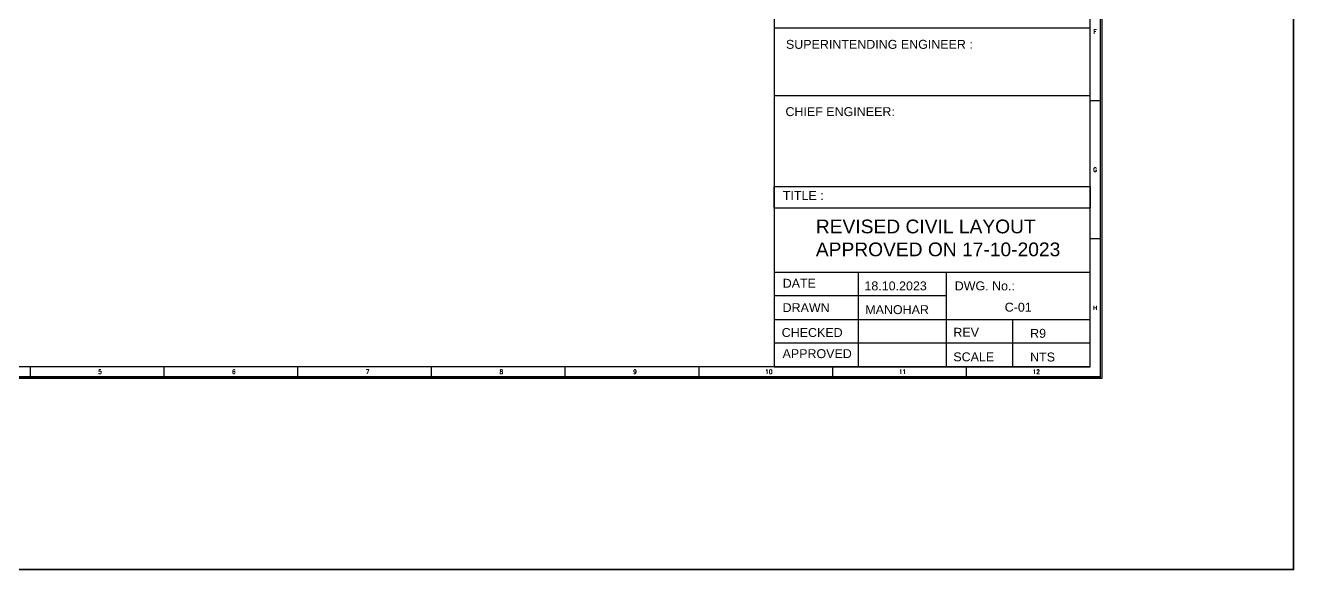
# Model space of a CAD drawing. Header units: millimetres. Extents: x 1448174 to 1599581, y -224422 to -106989.
# Drawn here: x 1473102 to 1514611, y -156413 to -138602 of the extents above; entities that cross this region are included whole.
import ezdxf
from ezdxf.enums import TextEntityAlignment as Align

# ---------------------------------------------------------------- set-up
doc = ezdxf.new("R2010")
doc.units = ezdxf.units.MM
doc.header["$LTSCALE"] = 600
doc.header["$MEASUREMENT"] = 0
doc.layers.add('AREA', color=193, linetype='Continuous', plot=False)
doc.layers.add('furniture', color=30, linetype='Continuous', lineweight=9)
doc.layers.add('P-Wall', color=1, linetype='Continuous', lineweight=35)
doc.layers.add('TITLE', color=7, linetype='Continuous')
doc.styles.add('ARIAL', font='arial.ttf')
doc.styles.add('ROMANS', font='romans.shx')

# ---------------------------------------------------------------- blocks, each defined once
blk = doc.blocks.new('A$C66962185')
at = {"layer": 'TITLE'}
for q in [(360.7, -140930.66), (2.14, -141176.03)]:
    blk.add_line((360.7, -141176.03), q, dxfattribs=at)
at = {"layer": 'TITLE', "color": 7}
for p, q in [((363, -141115.84), (360.7, -141115.84)), ((363, -141147.08), (360.7, -141147.08))]:
    blk.add_line(p, q, dxfattribs=at)
at = {"layer": 'TITLE', "color": 0}
for p, q in [((120.9, -141178.33), (120.9, -141176.03)), ((151.16, -141178.33), (151.16, -141176.03)), ((181.42, -141178.33), (181.42, -141176.03)), ((211.69, -141178.33), (211.69, -141176.03)), ((241.95, -141178.33), (241.95, -141176.03)), ((272.21, -141178.33), (272.21, -141176.03)), ((302.47, -141178.33), (302.47, -141176.03)), ((332.74, -141178.33), (332.74, -141176.03))]:
    blk.add_line(p, q, dxfattribs=at)
at = {"layer": 'TITLE', "color": 7, "const_width": 0.355}
blk.add_lwpolyline([(363, -140928.36), (363, -141178.33), (0, -141178.33), (0, -140928.36)], close=True, dxfattribs=at)
at = {"layer": 'TITLE', "color": 7, "style": 'ROMANS'}
for s, p in [('F', (361.83, -141100.19)), ('G', (361.83, -141131.44)), ('H', (361.83, -141162.68))]:
    blk.add_text(s, height=0.952, dxfattribs=at).set_placement(p, align=Align.MIDDLE)
at = {"layer": 'TITLE', "color": 0, "style": 'ROMANS'}
for s, p in [('5', (136.67, -141177.15)), ('6', (166.94, -141177.15)), ('7', (197.2, -141177.15)), ('8', (227.46, -141177.15)), ('9', (257.73, -141177.15)), ('10', (287.99, -141177.15)), ('11', (318.25, -141177.15)), ('12', (348.51, -141177.15))]:
    blk.add_text(s, height=0.952, dxfattribs=at).set_placement(p, align=Align.MIDDLE)

msp = doc.modelspace()

# ---------------------------------------------------------------- linework, layer by layer
at = {"ltscale": 2}
for p, q in [((1497610.0312, -138680.3307), (1507951.9839, -138680.3307)), ((1497610.0312, -140893.316), (1507951.9839, -140893.316)), ((1497610.0312, -146681.5889), (1507951.9839, -146681.5889)), ((1497610.0312, -149775.9264), (1507951.9839, -149775.9264))]:
    msp.add_line(p, q, dxfattribs=at)
for p, q in [((1500373.5557, -149775.9264), (1500373.5557, -146676.4297)), ((1503237.6358, -146676.4297), (1503237.6358, -149775.9264)), ((1503237.6358, -147451.4758), (1497610.0312, -147451.4758)), ((1497610.0312, -148226.5218), (1507951.9839, -148226.5218)), ((1505415.8926, -149775.9264), (1505415.8926, -148226.5218)), ((1507951.9839, -149001.2241), (1497610.0312, -149001.2241))]:
    msp.add_line(p, q)
at = {"layer": 'AREA'}
for points in [[(1455732.3205, -113906.4522), (1508329.0246, -113906.4522), (1508329.0246, -150152.9671), (1455732.3205, -150152.9671)], [(1455777.3205, -113951.4522), (1508284.0246, -113951.4522), (1508284.0246, -150107.9671), (1455777.3205, -150107.9671)]]:
    msp.add_lwpolyline(points, close=True, dxfattribs=at)
at = {"layer": 'P-Wall', "color": 30, "true_color": 0xf8991e}
msp.add_lwpolyline([(1448174.0104, -106989.2702), (1514611.3294, -106989.2702), (1514611.3294, -156412.5289), (1448174.0104, -156412.5289)], close=True, dxfattribs=at)
at = {"layer": 'TITLE'}
msp.add_line((1497610.0312, -114283.4929), (1497610.0312, -149775.9264), dxfattribs=at)
msp.add_lwpolyline([(1497610.0312, -143876.7871), (1507948.2212, -143876.7871), (1507948.2212, -144586.2708), (1497610.0312, -144586.2708)], close=True, dxfattribs=at)

# ---------------------------------------------------------------- block references
at = {"layer": 'TITLE', "xscale": 144.6465675549349, "yscale": 144.6465665108379, "zscale": 144.6465669265092}
msp.add_blockref('A$C66962185', (1455777.3205, 20270852.605), dxfattribs=at)

# ---------------------------------------------------------------- texts
at = {"layer": 'furniture', "color": 0, "lineweight": -3, "insert": (1498973.8494, -144957.3362), "char_height": 450, "attachment_point": 1, "style": 'ARIAL'}
msp.add_mtext_dynamic_manual_height_columns('REVISED CIVIL LAYOUT APPROVED ON 17-10-2023', width=8366.5, gutter_width=1375, heights=[1719.0935], dxfattribs=at)
at = {"layer": 'TITLE', "color": 7, "style": 'ARIAL'}
for s, p in [('TITLE :', (1497894.0902, -144315.8959)), ('18.10.2023', (1500563.9237, -147273.4535)), ('DWG. No.:', (1503519.2267, -147273.491)), ('MANOHAR', (1500591.0478, -148050.4678)), ('REV', (1503474.1836, -148791.398)), ('R9', (1505986.8317, -148825.5138)), ('SCALE', (1503474.1836, -149595.5106)), ('NTS', (1505986.8317, -149600.2161))]:
    msp.add_text(s, height=291.90184, dxfattribs=at).set_placement(p)
for s, p in [('DATE', (1498433.3691, -147041.8413)), ('DRAWN ', (1498712.5844, -147838.9133)), ('CHECKED', (1498853.918, -148653.7403)), ('APPROVED', (1499017.1393, -149344.4857))]:
    msp.add_text(s, height=291.90184, dxfattribs=at).set_placement(p, align=Align.MIDDLE_CENTER)
msp.add_text('C-01', height=291.90184, dxfattribs=at).set_placement((1505597.7519, -147970.103), align=Align.CENTER)
at = {"layer": 'TITLE', "color": 7, "char_height": 291.901836, "attachment_point": 1, "style": 'ARIAL'}
for s, insert, width in [('{\\fArial|b0|i0|c0|p34;SUPERINTENDING ENGINEER :}', (1497995.1973, -139076.8287), 6674.738123), ('{\\fArial|b0|i0|c0|p34;CHIEF ENGINEER:}', (1497979.653, -141278.9972), 5373.887)]:
    msp.add_mtext(s, dxfattribs=dict(at, insert=insert, width=width))

doc.saveas('drawing.dxf')
